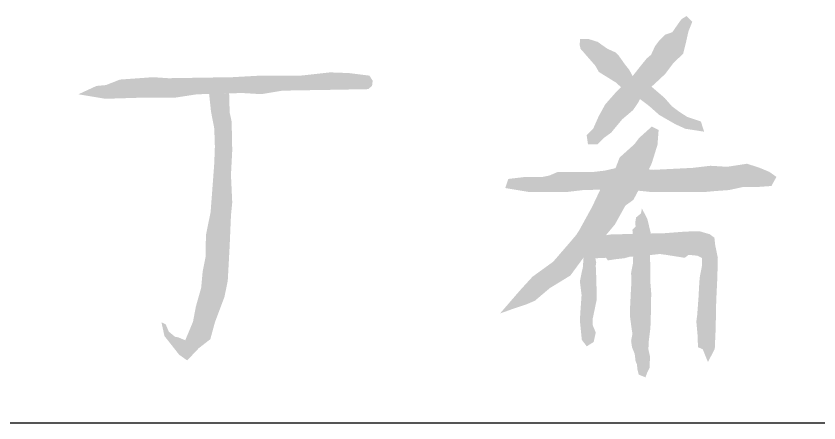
# Model space of a CAD drawing. Extents: x 4267484 to 4395158, y -674551 to -235742.
# Drawn here: x 4368007 to 4369191, y -607648 to -607048 of the extents above; entities that cross this region are included whole.
import ezdxf

# ---------------------------------------------------------------- set-up
doc = ezdxf.new("R2010")
doc.units = 0
doc.header["$LTSCALE"] = 1000
doc.header["$MEASUREMENT"] = 0
doc.layers.get('0').update_dxf_attribs({"linetype": 'CONTINUOUS'})
doc.layers.add('HATCH', color=8, linetype='CONTINUOUS')

msp = doc.modelspace()

# ---------------------------------------------------------------- hatches: boundary and pattern name
at = {"layer": 'HATCH'}
h = msp.add_hatch(color=0, dxfattribs=at)
h.paths.add_polyline_path([(4368963.4, -607168.9), (4368947.9, -607155.6), (4368943.9, -607152.2), (4368928.5, -607166.5), (4368926.8, -607170.4), (4368940.4, -607180.6), (4368955.4, -607193.9), (4368978.8, -607207.3), (4368993.8, -607214.2), (4369007.6, -607216.3), (4369021.5, -607218.5), (4369016.7, -607203.5), (4368996.4, -607196.6), (4368984.7, -607189.1), (4368974, -607181.1)])
h.paths.add_polyline_path([(4368943.9, -607152.2), (4368940.3, -607149.2), (4368931.3, -607143.3), (4368916.4, -607137.4), (4368916, -607136.6), (4368903.4, -607148.7), (4368899, -607152.9), (4368909.5, -607162.5), (4368925.4, -607169.4), (4368926.8, -607170.4), (4368928.5, -607166.5)])
h.paths.add_polyline_path([(4368975.5, -607118.3), (4368990.7, -607103.2), (4368994.5, -607088), (4368998.3, -607070.9), (4369004, -607056.7), (4368995.5, -607048.1), (4368987.9, -607052.9), (4368981.2, -607062.4), (4368974.6, -607071.9), (4368964.1, -607075.6), (4368954.7, -607085.1), (4368949, -607092.7), (4368943.3, -607105.1), (4368936.6, -607110.8), (4368925.2, -607125), (4368916, -607136.6), (4368916.4, -607137.4), (4368931.3, -607143.3), (4368940.3, -607149.2), (4368943.9, -607152.2), (4368952.8, -607144), (4368964, -607133.5)])
h.paths.add_polyline_path([(4368904.7, -607119.3), (4368895.6, -607106.5), (4368890.8, -607101.7), (4368879.1, -607096.4), (4368872.1, -607091.6), (4368864.7, -607086.2), (4368851.3, -607082), (4368838.5, -607082), (4368838, -607091), (4368839.3, -607096.4), (4368844.4, -607102.2), (4368851.6, -607110.5), (4368861.1, -607121.3), (4368866.3, -607130.5), (4368891.3, -607146), (4368899, -607152.9), (4368903.4, -607148.7), (4368916, -607136.6), (4368911.1, -607127.3)])
h.paths.add_polyline_path([(4368924.8, -607174.8), (4368926.8, -607170.4), (4368925.4, -607169.4), (4368909.5, -607162.5), (4368899, -607152.9), (4368892.3, -607159.4), (4368875.8, -607178.1), (4368866.3, -607195.2), (4368857.8, -607214.2), (4368848.3, -607223.7), (4368850.2, -607237), (4368864.4, -607237), (4368873.9, -607227.5), (4368884.4, -607219.9), (4368900.7, -607200.3), (4368916.7, -607186.7)])
h.paths.add_polyline_path([(4368952.7, -607237.9), (4368954.4, -607215.9), (4368944.3, -607210.9), (4368925.8, -607227.6), (4368918.5, -607237.1), (4368896.9, -607256.5), (4368890.9, -607272.2), (4368899.9, -607270.2), (4368940, -607274.1), (4368944.3, -607264.9)])
h.paths.add_polyline_path([(4368940, -607274.1), (4368899.9, -607270.2), (4368890.9, -607272.2), (4368890, -607274.6), (4368868.3, -607303.9), (4368901.4, -607303), (4368924.4, -607305.4), (4368932.5, -607290.2)])
h.paths.add_polyline_path([(4369128.1, -607285.1), (4369117.7, -607277.7), (4369103.5, -607271.8), (4369084.9, -607265.7), (4369055.6, -607270.2), (4369030.8, -607268.7), (4369004.4, -607271.8), (4368946.1, -607274.7), (4368940, -607274.1), (4368932.5, -607290.2), (4368924.4, -607305.4), (4368944.7, -607307.5), (4368983.4, -607307.5), (4369020.7, -607307.5), (4369037.1, -607306), (4369058, -607304.5), (4369078.9, -607300), (4369099.8, -607300), (4369120.7, -607298.5)])
h.paths.add_polyline_path([(4368890, -607274.6), (4368890.9, -607272.2), (4368874.7, -607275.9), (4368857.3, -607277.9), (4368829.8, -607277.7), (4368814.9, -607277.7), (4368805.9, -607277.7), (4368793.1, -607283.2), (4368783.5, -607285.1), (4368758.2, -607285.1), (4368732.8, -607288.1), (4368728.3, -607301.5), (4368764.1, -607307.5), (4368817.9, -607307.5), (4368843.2, -607304.5), (4368868.3, -607303.9)])
h.paths.add_polyline_path([(4368905.4, -607327.4), (4368917.2, -607318.9), (4368924.4, -607305.4), (4368901.4, -607303), (4368868.3, -607303.9), (4368856.4, -607329.1), (4368837.8, -607362.9), (4368832.9, -607370.6), (4368823.4, -607381.8), (4368798.9, -607410.1), (4368768.5, -607432.1), (4368749.9, -607452.4), (4368720.5, -607486.4), (4368739.8, -607479.4), (4368760.1, -607472.6), (4368771.9, -607467.6), (4368793.9, -607449), (4368824.3, -607430.4), (4368844.7, -607402.6), (4368875, -607373), (4368890, -607355.1)])
h.paths.add_polyline_path([(4368942.9, -607368.5), (4368921.9, -607368.9), (4368916.1, -607369.1), (4368916.4, -607376.7), (4368916.9, -607387.4), (4368916.4, -607397.3), (4368916.9, -607402.4), (4368928.3, -607401.8), (4368934, -607401.2), (4368941.8, -607400.3), (4368941.7, -607393.7)])
h.paths.add_polyline_path([(4368937.7, -607346.8), (4368929.7, -607331.6), (4368928.4, -607338.9), (4368921.1, -607344.9), (4368920, -607352.1), (4368920.4, -607358.1), (4368915.8, -607362.8), (4368916.1, -607369.1), (4368921.9, -607368.9), (4368942.9, -607368.5)])
h.paths.add_polyline_path([(4368916.4, -607376.7), (4368916.1, -607369.1), (4368899.8, -607369.5), (4368886.5, -607369.5), (4368876.7, -607371), (4368875, -607373), (4368844.7, -607402.6), (4368843.7, -607404), (4368842.7, -607418.3), (4368840.8, -607426.5), (4368838.3, -607439.2), (4368840.8, -607459.4), (4368838.9, -607486), (4368838.3, -607496.8), (4368840.2, -607515.8), (4368841.2, -607525.3), (4368848.4, -607534.7), (4368858.6, -607528.4), (4368861.7, -607514.5), (4368857.3, -607503.7), (4368857.3, -607493.6), (4368863, -607466.4), (4368863, -607454.3), (4368862.4, -607432.2), (4368861.7, -607415.7), (4368862.4, -607411.3), (4368861.1, -607405), (4368877, -607404.3), (4368879.5, -607408.1), (4368892.2, -607406.2), (4368903.6, -607405), (4368913.1, -607402.4), (4368916.9, -607402.4), (4368916.4, -607397.3), (4368916.9, -607387.4)])
h.paths.add_polyline_path([(4369036.6, -607374.6), (4369029.6, -607369.5), (4369014.4, -607365.1), (4368993.5, -607365.7), (4368968.8, -607367.6), (4368959.9, -607368.3), (4368942.9, -607368.5), (4368941.7, -607393.7), (4368941.8, -607400.3), (4368955.9, -607398.7), (4368965, -607399.9), (4368992.9, -607404.3), (4368998.6, -607399.9), (4369011.3, -607401.2), (4369018.2, -607404.4), (4369018.2, -607416.6), (4369014.9, -607433.7), (4369014.1, -607445.8), (4369013.3, -607461.3), (4369011.3, -607488.5), (4369010, -607498), (4369011.9, -607518.9), (4369011.9, -607522.7), (4369012.5, -607536), (4369019.5, -607539.2), (4369027.1, -607557.9), (4369037.2, -607538.5), (4369038.5, -607508.8), (4369039.3, -607468.6), (4369041, -607432.8), (4369041.7, -607404.3), (4369037.9, -607386)])
h.paths.add_polyline_path([(4368941.8, -607400.3), (4368934, -607401.2), (4368928.3, -607401.8), (4368916.9, -607402.4), (4368916.4, -607413.2), (4368913.8, -607426.5), (4368914.4, -607442.4), (4368913.8, -607447), (4368912.4, -607475.6), (4368912.4, -607492.2), (4368914, -607504.6), (4368915.8, -607516.6), (4368913.8, -607526.7), (4368915.1, -607536), (4368919.1, -607545.9), (4368920.4, -607556.5), (4368922.4, -607561.2), (4368923.1, -607568.5), (4368925, -607576.4), (4368935, -607580.4), (4368937.7, -607573.1), (4368941, -607566.5), (4368941.7, -607549.8), (4368939.3, -607538.9), (4368939.9, -607526.9), (4368942.3, -607507.6), (4368942.9, -607488.9), (4368943.5, -607456.4), (4368942.3, -607441.3)])
h = msp.add_hatch(color=0, dxfattribs=at)
h.paths.add_polyline_path([(4368532.8, -607143.5), (4368528, -607135.9), (4368497.6, -607132.1), (4368470.1, -607131.1), (4368426.4, -607135.9), (4368366.6, -607135.9), (4368325.8, -607138.2), (4368293.5, -607138.7), (4368231.7, -607139.7), (4368208.8, -607138.2), (4368188.1, -607139.7), (4368160.2, -607141.7), (4368139.4, -607149.8), (4368125.4, -607151.1), (4368098.8, -607163.4), (4368138.7, -607170), (4368197.6, -607168.2), (4368242.2, -607168.2), (4368273.5, -607163.4), (4368305.8, -607162.5), (4368340, -607161.5), (4368368.8, -607163.2), (4368378.9, -607161.5), (4368399.8, -607158), (4368440.6, -607157.3), (4368471, -607156.8), (4368526.1, -607155.8), (4368531.8, -607151.1)])
h.paths.add_polyline_path([(4368321.1, -607162), (4368305.8, -607162.5), (4368291.6, -607162.9), (4368294.4, -607189), (4368299.2, -607213.7), (4368300.1, -607240.3), (4368299.2, -607264.9), (4368297.3, -607290.6), (4368293.8, -607336.9), (4368286.8, -607371.2), (4368286.6, -607402), (4368282.1, -607424.5), (4368279.9, -607448.4), (4368272.1, -607476), (4368267.8, -607498.6), (4368259.5, -607518.4), (4368253.8, -607532), (4368247.5, -607547.2), (4368259.3, -607555.5), (4368276.3, -607537.5), (4368293.4, -607524.2), (4368300.1, -607499.5), (4368314.3, -607461.6), (4368319.1, -607437.8), (4368321.9, -607386.6), (4368323.8, -607342), (4368325.7, -607323), (4368323.8, -607282.2), (4368325.7, -607246.2), (4368324.8, -607203.5), (4368321.9, -607190.2)])
h.paths.add_polyline_path([(4368256.4, -607525.8), (4368245.9, -607521.4), (4368241.3, -607520.7), (4368232.1, -607513), (4368227.5, -607502.2), (4368221.3, -607499.2), (4368225.7, -607519.5), (4368232.1, -607527.6), (4368247.5, -607547.2), (4368253.8, -607532)])

# ---------------------------------------------------------------- linework, layer by layer
msp.add_line((4366157.7, -607647.6), (4371657.7, -607647.6))

doc.saveas('drawing.dxf')
